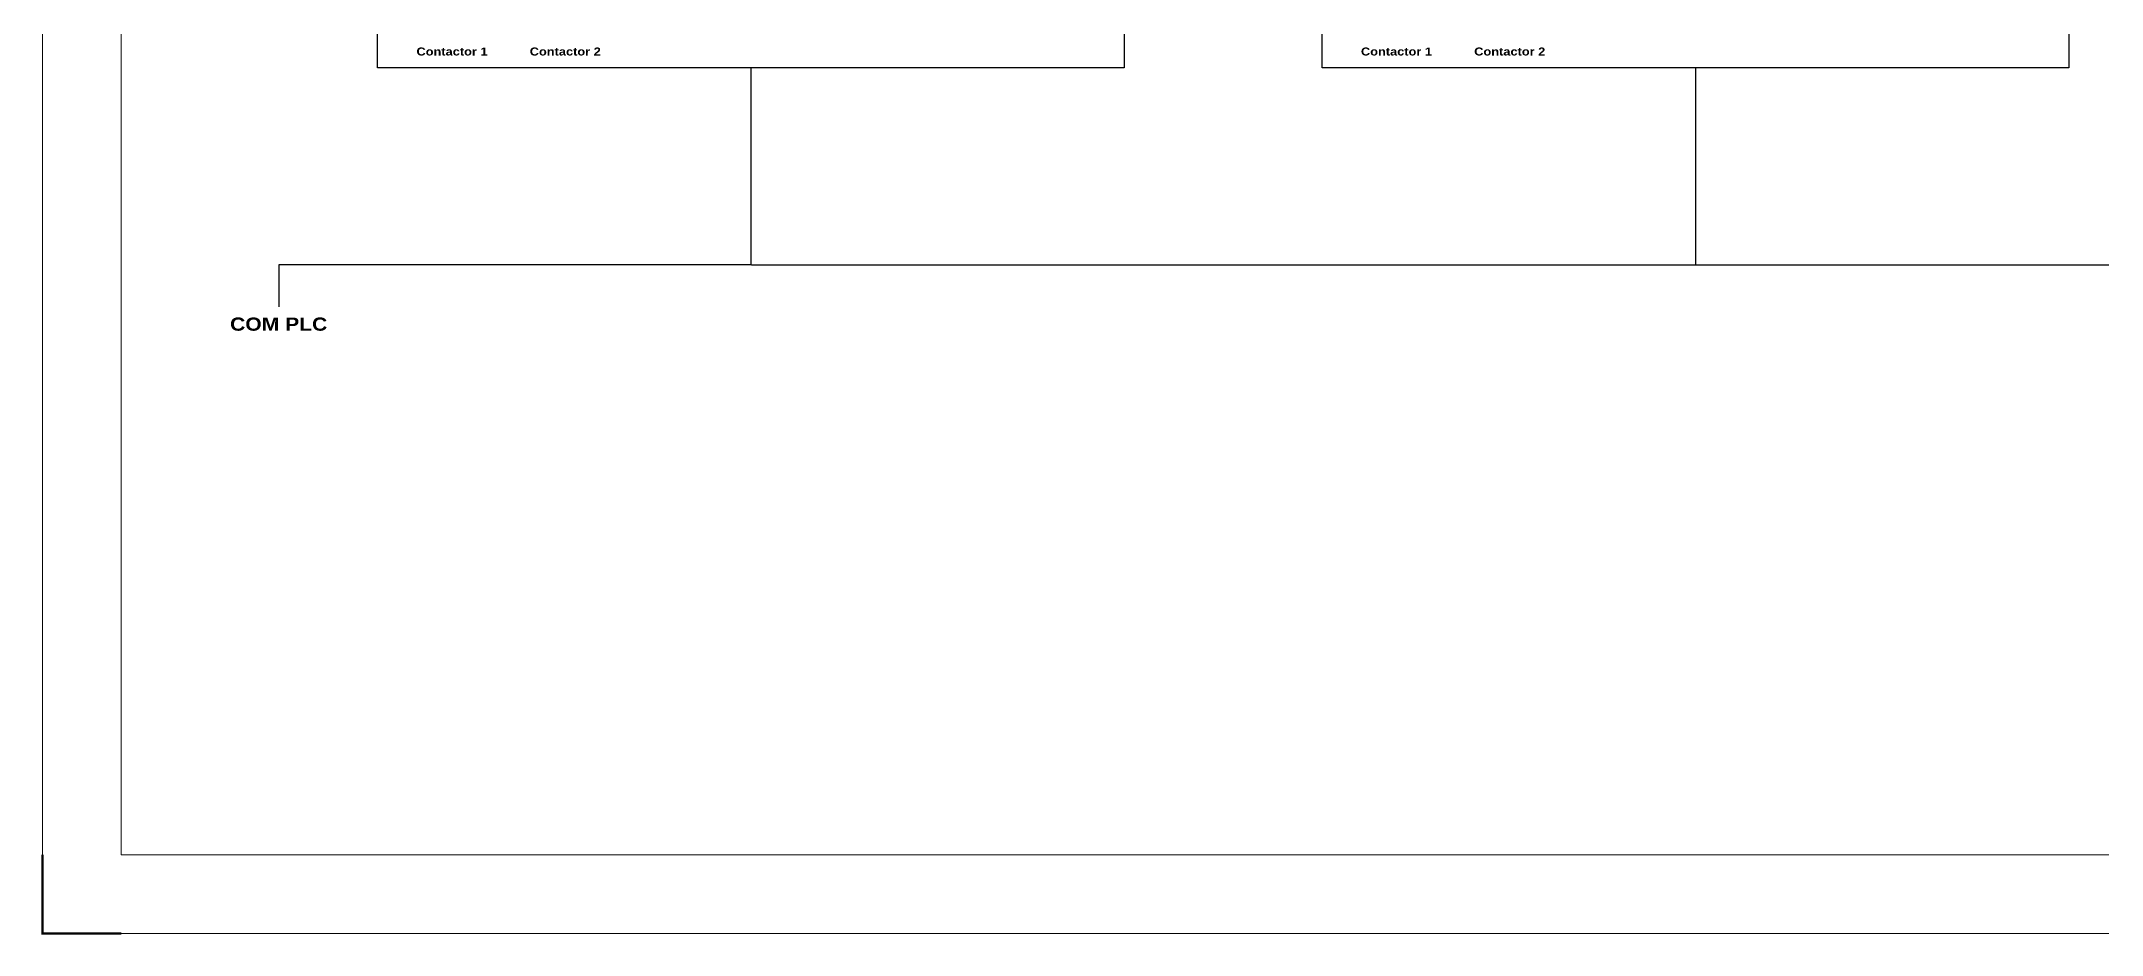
# Model space of a CAD drawing. Header units: centimetres. Extents: x -30014 to 38541, y 15960 to 46751.
# Drawn here: x 32258 to 36166, y 16035 to 17728 of the extents above; entities that cross this region are included whole.
import ezdxf
from ezdxf.enums import TextEntityAlignment as Align

# ---------------------------------------------------------------- set-up
doc = ezdxf.new("R2010")
doc.units = ezdxf.units.CM
doc.header["$MEASUREMENT"] = 0
doc.layers.add('Etiket-Line-L', color=7, linetype='Continuous')
doc.layers.add('EtIket-Line-S', color=2, linetype='Continuous')
doc.styles.add('Bold', font='ariblk.ttf', dxfattribs={"height": 25.4})

# ---------------------------------------------------------------- blocks, each defined once
blk = doc.blocks.new('x5 Out Line')
at = {"lineweight": 15}
blk.add_lwpolyline([(395.8, 9.65), (395.8, 277.06), (9.65, 277.06), (9.65, 9.65)], close=True, dxfattribs=at)
at = {"const_width": 0.3}
blk.add_lwpolyline([(0, 9.65), (0, 0), (9.65, 0)], dxfattribs=at)
at = {"layer": 'EtIket-Line-S', "lineweight": 9, "ltscale": 0.5}
blk.add_lwpolyline([(0, 0), (405.45, 0), (405.45, 286.71), (0, 286.71)], close=True, dxfattribs=at)

msp = doc.modelspace()

# ---------------------------------------------------------------- linework, layer by layer
at = {"color": 146, "ltscale": 50, "true_color": 0x105689}
for p, q in [((33604.2, 17677.8), (33604.2, 17304.5)), ((35395.2, 17677.8), (35395.2, 17304.5)), ((33605.2, 17304.5), (32708.7, 17304.5)), ((32708.7, 17304.5), (32708.7, 17224.5)), ((33605.2, 17304.5), (34800.2, 17304.5)), ((34800.2, 17304.5), (34800.2, 17304.5)), ((34800.2, 17304.5), (35995.2, 17304.5)), ((35995.2, 17304.5), (37186.2, 17304.5))]:
    msp.add_line(p, q, dxfattribs=at)
at = {"color": 6, "ltscale": 50}
for points in [[(32896.3, 18749.9), (34312.1, 18749.9), (34312.1, 17677.8), (32896.3, 17677.8)], [(34687.3, 18749.9), (36103.1, 18749.9), (36103.1, 17677.8), (34687.3, 17677.8)]]:
    msp.add_lwpolyline(points, close=True, dxfattribs=at)

# ---------------------------------------------------------------- block references
at = {"layer": 'Etiket-Line-L', "lineweight": 0, "xscale": 15.48351216233742, "yscale": 15.48351216233742, "zscale": 15.48351216233742}
msp.add_blockref('x5 Out Line', (32260.7, 16037), dxfattribs=at)

# ---------------------------------------------------------------- texts
at = {"ltscale": 50, "style": 'Bold'}
msp.add_text('COM PLC', height=25, dxfattribs=at).set_placement((32708.7, 17204.5), align=Align.TOP_CENTER)
at = {"ltscale": 50, "char_height": 15.175, "width": 145.574, "attachment_point": 5, "style": 'Bold'}
for s, insert in [('Contactor 1', (33037.4, 17708.5)), ('Contactor 2', (33252.2, 17708.5)), ('Contactor 1', (34828.4, 17708.5)), ('Contactor 2', (35043.2, 17708.5))]:
    msp.add_mtext(s, dxfattribs=dict(at, insert=insert))

doc.saveas('drawing.dxf')
